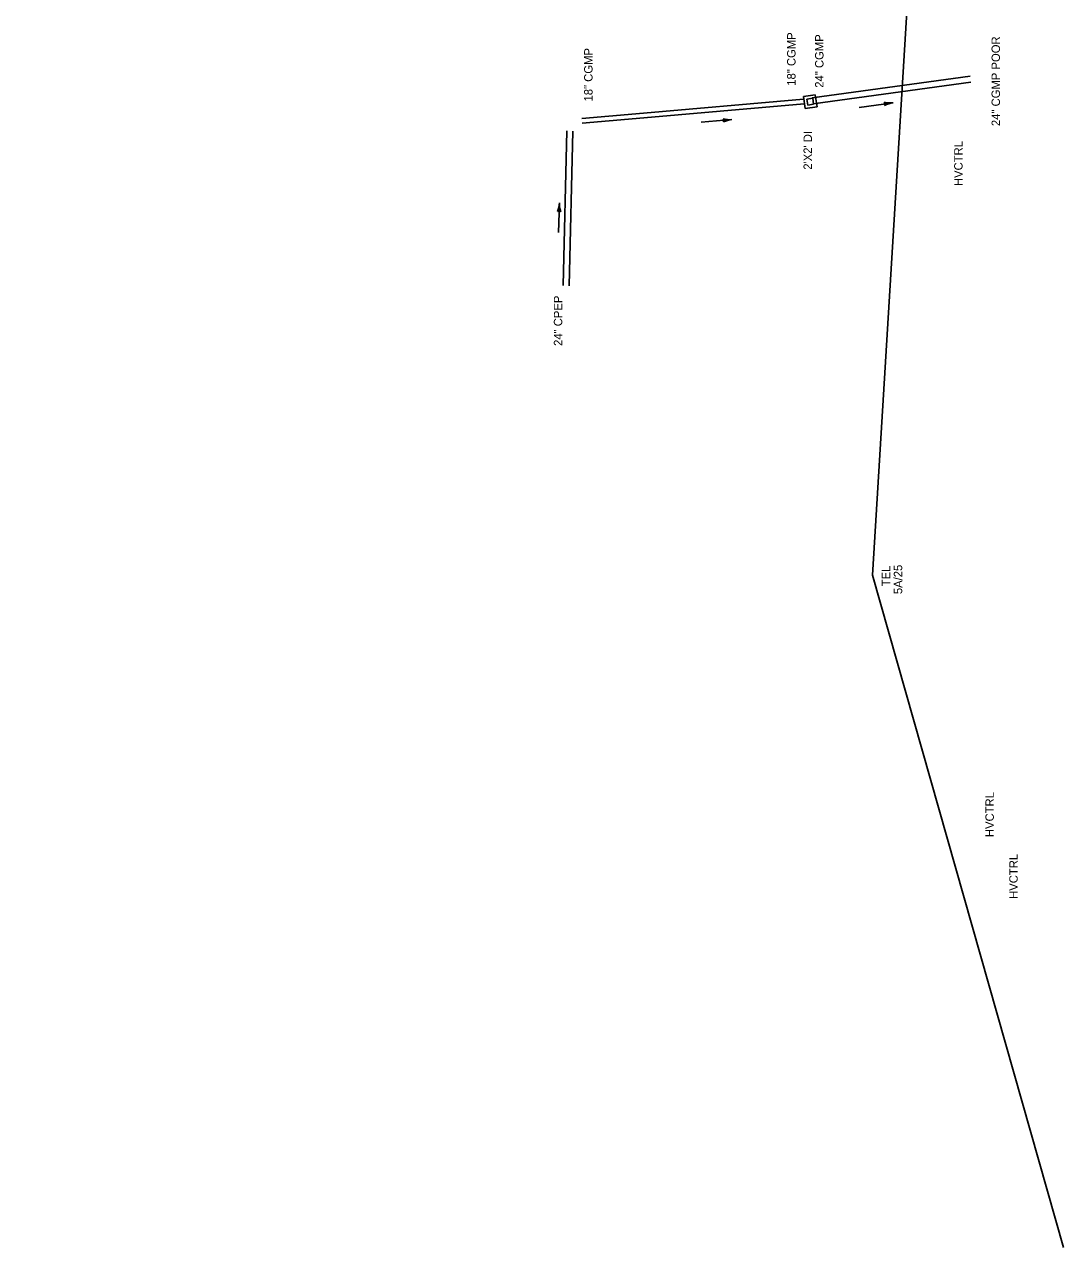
# Model space of a CAD drawing. Extents: x 1558618 to 1559388, y 768985 to 770625.
# Drawn here: x 1558800 to 1559145.5, y 768984.7 to 769391.4 of the extents above; entities that cross this region are included whole.
import ezdxf

# ---------------------------------------------------------------- set-up
doc = ezdxf.new("R2010")
doc.units = 0
for name, color, linetype in [('C_A', 7, 'Continuous'), ('D_C', 7, 'Continuous'), ('DCP', 7, 'Continuous'), ('Default', 7, 'Continuous'), ('DS', 7, 'Continuous'), ('U_A', 7, 'Continuous'), ('U_C', 7, 'Continuous'), ('UTO', 7, 'Continuous')]:
    doc.layers.add(name, color=color, linetype=linetype)

# ---------------------------------------------------------------- blocks, each defined once
blk = doc.blocks.new('DIMARO')
at = {"layer": 'Default'}
for p, q in [((-1.03, 0.19), (-0.95, 0)), ((-1.03, -0.19), (-0.95, 0)), ((-0.93, 0.11), (-0.77, 0.04)), ((-0.93, -0.11), (-0.77, -0.04))]:
    blk.add_line(p, q, dxfattribs=at)
for centre, start, end in [((0, 2.86), 248.8091, 269.9962), ((0, -2.86), 90.0038, 111.1909)]:
    blk.add_arc(centre, 2.86, start, end, dxfattribs=at)

msp = doc.modelspace()

# ---------------------------------------------------------------- linework, layer by layer
at = {"layer": 'DCP'}
for p, q in [((1559059.08, 769366.57), (1559003.29, 769361.7)), ((1559059.21, 769365.07), (1559003.42, 769360.2)), ((1559077.58, 769363.85), (1559088.82, 769365.4)), ((1559003.29, 769361.7), (1558985.36, 769360.13)), ((1559003.42, 769360.2), (1558985.49, 769358.64)), ((1559025.02, 769358.93), (1559035.25, 769359.78)), ((1558979.19, 769304.56), (1558980.4, 769356.03)), ((1558981.18, 769304.51), (1558982.4, 769355.98)), ((1558977.57, 769322.26), (1558977.87, 769332.07))]:
    msp.add_line(p, q, dxfattribs=at)
for points in [[(1559114.43, 769374.21), (1559061.94, 769367)], [(1559114.71, 769372.23), (1559062.21, 769365.02)]]:
    msp.add_lwpolyline(points, dxfattribs=at)
at = {"layer": 'DS'}
for p, q in [((1559059.01, 769367.41), (1559062.96, 769367.99)), ((1559059.58, 769363.46), (1559059.01, 769367.41)), ((1559062.96, 769367.99), (1559063.54, 769364.03)), ((1559063.54, 769364.03), (1559059.58, 769363.46)), ((1559060.14, 769366.57), (1559062.12, 769366.86)), ((1559060.43, 769364.59), (1559060.14, 769366.57)), ((1559062.41, 769364.88), (1559060.43, 769364.59)), ((1559061.28, 769365.72), (1559061.28, 769365.72)), ((1559061.28, 769365.72), (1559061.28, 769365.72)), ((1559062.12, 769366.86), (1559062.41, 769364.88))]:
    msp.add_line(p, q, dxfattribs=at)
at = {"layer": 'UTO'}
msp.add_lwpolyline([(1559145.49, 768984.71), (1559081.99, 769208.25), (1559095.47, 769430.28), (1559082.27, 769653.23), (1559040.89, 769878.76), (1558977.7, 770062.71), (1558800.04, 770274.91)], dxfattribs=at)

# ---------------------------------------------------------------- block references
at = {"layer": 'DCP'}
for p, xscale, yscale, rotation in [((1559088.82, 769365.4), 2.8000000000000003, 2.7999999999999994, 7.875309445400247), ((1559035.25, 769359.78), 2.7999999999999994, 2.8, 4.742972037434299), ((1558977.87, 769332.07), 2.8, 2.7999999999999994, 88.23584298546128)]:
    msp.add_blockref('DIMARO', p, dxfattribs=dict(at, xscale=xscale, yscale=yscale, rotation=rotation))

# ---------------------------------------------------------------- texts
at = {"layer": 'C_A'}
for p in [(1559111.94, 769337.67), (1559122.32, 769121.19), (1559130.26, 769100.64)]:
    msp.add_text('HVCTRL', height=2.8, rotation=90, dxfattribs=at).set_placement(p)
at = {"layer": 'D_C'}
for s, p in [('18" CGMP', (1559056.39, 769371.04)), ('24" CGMP', (1559065.69, 769370.38)), ('24" CGMP POOR', (1559124.37, 769357.62)), ('18" CGMP', (1558988.91, 769365.8)), ("2'X2' DI", (1559061.85, 769343.12)), ('24" CPEP', (1558978.84, 769284.52))]:
    msp.add_text(s, height=2.8, rotation=90, dxfattribs=at).set_placement(p)
at = {"layer": 'U_A'}
msp.add_text('TEL', height=2.8, rotation=90, dxfattribs=at).set_placement((1559087.86, 769204.61))
at = {"layer": 'U_C'}
msp.add_text('5A/25', height=2.8, rotation=90, dxfattribs=at).set_placement((1559091.86, 769201.98))

doc.saveas('drawing.dxf')
